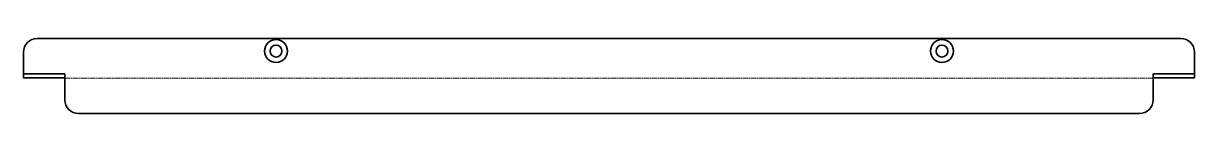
# Model space of a CAD drawing. Header units: inches. Extents: x 0 to 510, y 0 to 33.
import ezdxf

# ---------------------------------------------------------------- set-up
doc = ezdxf.new("R2010")
doc.units = ezdxf.units.IN
doc.header["$MEASUREMENT"] = 0
doc.linetypes.add('Chain', pattern=[13.68, 9.12, -1.14, 2.28, -1.14])
doc.layers.add('SIMUMAK Bend Centerline (ISO)', color=7, linetype='Chain', lineweight=9)
doc.layers.add('SIMUMAK Visible (ISO)', color=7, linetype='Continuous', lineweight=35)

# ---------------------------------------------------------------- blocks, each defined once
blk = doc.blocks.new('2DOF-150-17-FUE1-02_Sheet_2DOF-150-17-FUE1-02~2')
at = {"layer": 'SIMUMAK Bend Centerline (ISO)', "ltscale": 0.263158}
blk.add_line((237, -1), (-237, -1), dxfattribs=at)
at = {"layer": 'SIMUMAK Visible (ISO)'}
for p, q in [((-249, 16.39), (249, 16.39)), ((-255, 0.92), (-255, 10.39)), ((255, 10.39), (255, 0.92)), ((-255, 0.92), (-237, 0.92)), ((-237, 0.92), (-237, -10.39)), ((237, 0.92), (255, 0.92)), ((237, -10.39), (237, 0.92)), ((-237, -0.76), (-255, -0.76)), ((255, -0.76), (237, -0.76)), ((231, -16.39), (-231, -16.39))]:
    blk.add_line(p, q, dxfattribs=at)
for centre, radius in [((-145, 10.89), 5), ((145, 10.89), 5), ((-145, 10.89), 2.6), ((145, 10.89), 2.6)]:
    blk.add_circle(centre, radius, dxfattribs=at)
at = {"layer": 'SIMUMAK Visible (ISO)', "extrusion": (0, 0, -1)}
for centre, start, end in [((249, 10.39), 0, 90), ((-249, 10.39), 90, 180), ((231, -10.39), 270, 0), ((-231, -10.39), 180, 270)]:
    blk.add_arc(centre, 6, start, end, dxfattribs=at)
at = {"layer": 'SIMUMAK Visible (ISO)'}
for points, knots in [([(-255, -0.76), (-255, 0.02), (-255, 0.37), (-255, 0.64), (-255, 0.75), (-255, 0.85), (-255, 0.92)], [0.3736068, 0.3736068, 0.3736068, 0.3736068, 0.6164861, 0.6164861, 0.6164861, 0.7156854, 0.7156854, 0.7156854, 0.7156854]), ([(255, 0.92), (255, 0.72), (255, 0.46), (255, -0.09), (255, -0.27), (255, -0.49), (255, -0.76)], [-0.7156854, -0.7156854, -0.7156854, -0.7156854, -0.4592764, -0.4592764, -0.4592764, -0.3736068, -0.3736068, -0.3736068, -0.3736068])]:
    blk.add_open_spline(points, degree=3, knots=knots, dxfattribs=at)

msp = doc.modelspace()

# ---------------------------------------------------------------- block references
msp.add_blockref('2DOF-150-17-FUE1-02_Sheet_2DOF-150-17-FUE1-02~2', (255, 16.39))

doc.saveas('drawing.dxf')
